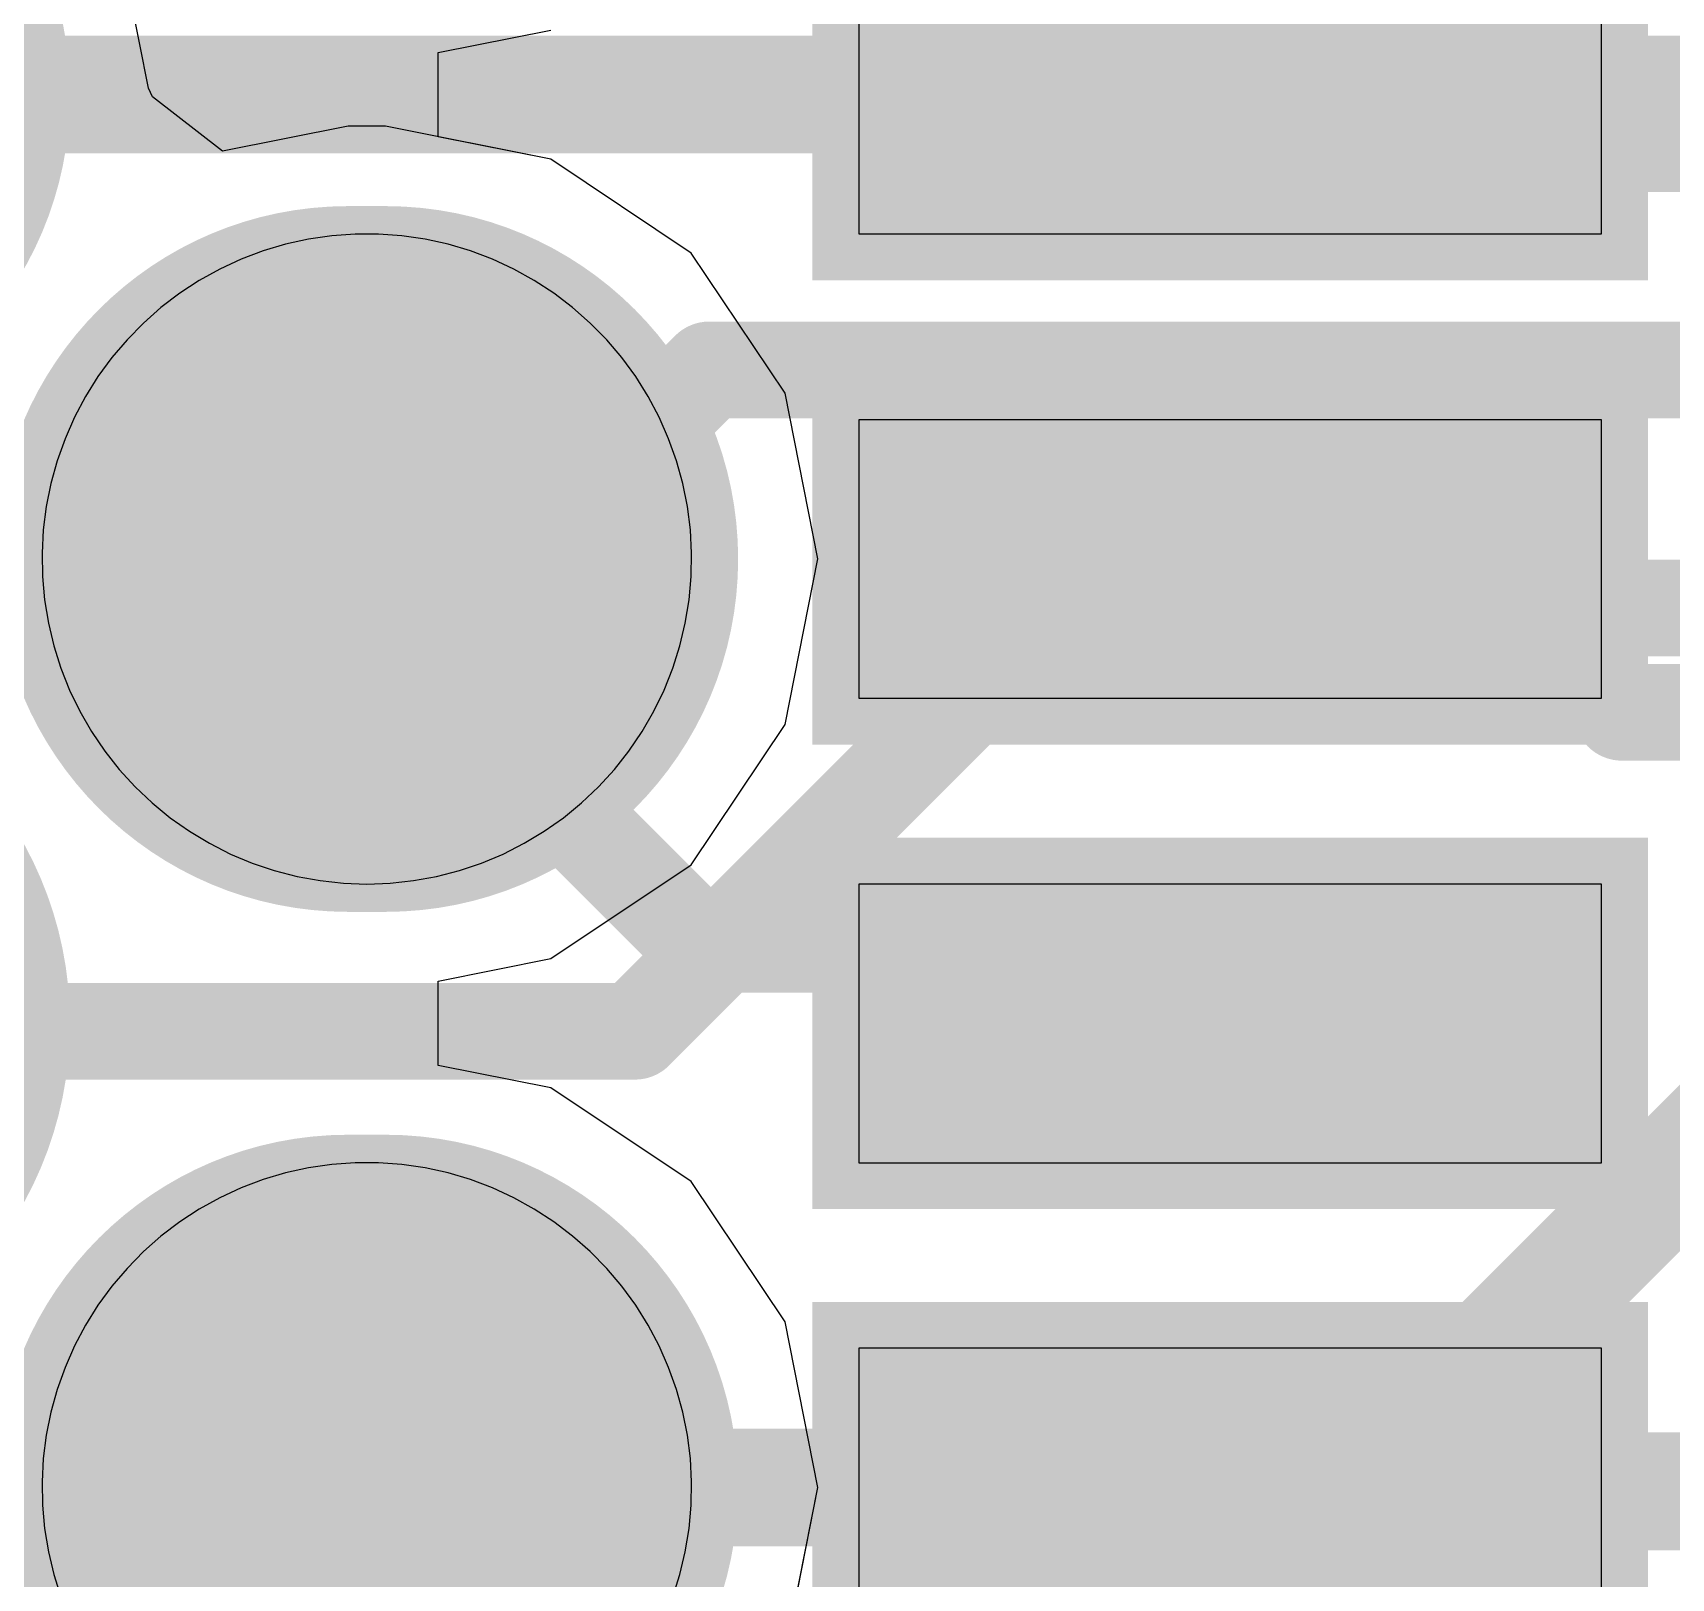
# Model space of a CAD drawing. Header units: inches. Extents: x -6 to 283, y -12 to 154.
# Drawn here: x 12.054 to 13.819, y 3.507 to 5.172 of the extents above; entities that cross this region are included whole.
import ezdxf

# ---------------------------------------------------------------- set-up
doc = ezdxf.new("R2010")
doc.units = ezdxf.units.IN
for name, color, linetype in [('Bottom Layer', 5, 'Continuous'), ('Bottom Solder', 6, 'Continuous'), ('Drill Drawing', 1, 'Continuous'), ('GND-1', 16, 'Continuous'), ('GND-2', 90, 'Continuous'), ('GND-3', 216, 'Continuous'), ('GND-4', 54, 'Continuous'), ('Multi-Layer', 9, 'Continuous'), ('Pad Holes', 156, 'Continuous'), ('PWR-1', 156, 'Continuous'), ('PWR-2', 130, 'Continuous'), ('Signal L1', 76, 'Continuous'), ('Signal L2', 6, 'Continuous'), ('Top Layer', 1, 'Continuous'), ('Top Paste', 8, 'Continuous'), ('Top Solder', 216, 'Continuous')]:
    doc.layers.add(name, color=color, linetype=linetype)

# ---------------------------------------------------------------- blocks, each defined once
blk = doc.blocks.new('GT_USB_8013A_3')
at = {"layer": 'Bottom Layer'}
h = blk.add_hatch(color=5, dxfattribs=at)
edge = h.paths.add_edge_path()
edge.add_arc((-0.25, -0.0652), 0.33, 180, 360)
edge.add_line((0.08, -0.0652), (0.08, -0.0252))
edge.add_arc((-0.25, -0.0252), 0.33, 0, 180)
edge.add_line((-0.58, -0.0252), (-0.58, -0.0652))
h = blk.add_hatch(color=5, dxfattribs=at)
edge = h.paths.add_edge_path()
edge.add_arc((0.75, -0.0652), 0.33, 180, 360)
edge.add_line((1.08, -0.0652), (1.08, -0.0252))
edge.add_arc((0.75, -0.0252), 0.33, 0, 180)
edge.add_line((0.42, -0.0252), (0.42, -0.0652))
at = {"layer": 'Bottom Solder'}
h = blk.add_hatch(color=6, dxfattribs=at)
edge = h.paths.add_edge_path()
edge.add_arc((-0.25, -0.0652), 0.38, 180, 360)
edge.add_line((0.13, -0.0652), (0.13, -0.0252))
edge.add_arc((-0.25, -0.0252), 0.38, 0, 180)
edge.add_line((-0.63, -0.0252), (-0.63, -0.0652))
h = blk.add_hatch(color=6, dxfattribs=at)
edge = h.paths.add_edge_path()
edge.add_arc((0.75, -0.0652), 0.38, 180, 360)
edge.add_line((1.13, -0.0652), (1.13, -0.0252))
edge.add_arc((0.75, -0.0252), 0.38, 0, 180)
edge.add_line((0.37, -0.0252), (0.37, -0.0652))
h = blk.add_hatch(color=6, dxfattribs=at)
edge = h.paths.add_edge_path()
edge.add_arc((-0.7501, -0.785), 0.38, 180, 360)
edge.add_line((-0.3701, -0.785), (-0.3701, -0.745))
edge.add_arc((-0.7501, -0.745), 0.38, 0, 180)
edge.add_line((-1.1301, -0.745), (-1.1301, -0.785))
h = blk.add_hatch(color=6, dxfattribs=at)
edge = h.paths.add_edge_path()
edge.add_arc((0.2499, -0.765), 0.4, 0, 360)
at = {"layer": 'GND-1'}
h = blk.add_hatch(color=16, dxfattribs=at)
edge = h.paths.add_edge_path()
edge.add_arc((-0.25, -0.0652), 0.33, 180, 360)
edge.add_line((0.08, -0.0652), (0.08, -0.0252))
edge.add_arc((-0.25, -0.0252), 0.33, 0, 180)
edge.add_line((-0.58, -0.0252), (-0.58, -0.0652))
h = blk.add_hatch(color=16, dxfattribs=at)
edge = h.paths.add_edge_path()
edge.add_arc((0.75, -0.0652), 0.33, 180, 360)
edge.add_line((1.08, -0.0652), (1.08, -0.0252))
edge.add_arc((0.75, -0.0252), 0.33, 0, 180)
edge.add_line((0.42, -0.0252), (0.42, -0.0652))
at = {"layer": 'GND-2'}
h = blk.add_hatch(color=90, dxfattribs=at)
edge = h.paths.add_edge_path()
edge.add_arc((-0.25, -0.0652), 0.33, 180, 360)
edge.add_line((0.08, -0.0652), (0.08, -0.0252))
edge.add_arc((-0.25, -0.0252), 0.33, 0, 180)
edge.add_line((-0.58, -0.0252), (-0.58, -0.0652))
h = blk.add_hatch(color=90, dxfattribs=at)
edge = h.paths.add_edge_path()
edge.add_arc((0.75, -0.0652), 0.33, 180, 360)
edge.add_line((1.08, -0.0652), (1.08, -0.0252))
edge.add_arc((0.75, -0.0252), 0.33, 0, 180)
edge.add_line((0.42, -0.0252), (0.42, -0.0652))
at = {"layer": 'GND-3'}
h = blk.add_hatch(color=216, dxfattribs=at)
edge = h.paths.add_edge_path()
edge.add_arc((-0.25, -0.0652), 0.33, 180, 360)
edge.add_line((0.08, -0.0652), (0.08, -0.0252))
edge.add_arc((-0.25, -0.0252), 0.33, 0, 180)
edge.add_line((-0.58, -0.0252), (-0.58, -0.0652))
h = blk.add_hatch(color=216, dxfattribs=at)
edge = h.paths.add_edge_path()
edge.add_arc((0.75, -0.0652), 0.33, 180, 360)
edge.add_line((1.08, -0.0652), (1.08, -0.0252))
edge.add_arc((0.75, -0.0252), 0.33, 0, 180)
edge.add_line((0.42, -0.0252), (0.42, -0.0652))
at = {"layer": 'GND-4'}
h = blk.add_hatch(color=54, dxfattribs=at)
edge = h.paths.add_edge_path()
edge.add_arc((-0.25, -0.0652), 0.33, 180, 360)
edge.add_line((0.08, -0.0652), (0.08, -0.0252))
edge.add_arc((-0.25, -0.0252), 0.33, 0, 180)
edge.add_line((-0.58, -0.0252), (-0.58, -0.0652))
h = blk.add_hatch(color=54, dxfattribs=at)
edge = h.paths.add_edge_path()
edge.add_arc((0.75, -0.0652), 0.33, 180, 360)
edge.add_line((1.08, -0.0652), (1.08, -0.0252))
edge.add_arc((0.75, -0.0252), 0.33, 0, 180)
edge.add_line((0.42, -0.0252), (0.42, -0.0652))
at = {"layer": 'Multi-Layer'}
h = blk.add_hatch(color=9, dxfattribs=at)
edge = h.paths.add_edge_path()
edge.add_arc((-0.25, -0.0652), 0.33, 180, 360)
edge.add_line((0.08, -0.0652), (0.08, -0.0252))
edge.add_arc((-0.25, -0.0252), 0.33, 0, 180)
edge.add_line((-0.58, -0.0252), (-0.58, -0.0652))
h = blk.add_hatch(color=9, dxfattribs=at)
edge = h.paths.add_edge_path()
edge.add_arc((0.75, -0.0652), 0.33, 180, 360)
edge.add_line((1.08, -0.0652), (1.08, -0.0252))
edge.add_arc((0.75, -0.0252), 0.33, 0, 180)
edge.add_line((0.42, -0.0252), (0.42, -0.0652))
at = {"layer": 'Pad Holes'}
h = blk.add_hatch(color=7, dxfattribs=at)
edge = h.paths.add_edge_path()
edge.add_arc((-0.2499, -0.0453), 0.25, 0, 360)
h = blk.add_hatch(color=7, dxfattribs=at)
edge = h.paths.add_edge_path()
edge.add_arc((0.7501, -0.0453), 0.25, 0, 360)
at = {"layer": 'PWR-1'}
h = blk.add_hatch(color=156, dxfattribs=at)
edge = h.paths.add_edge_path()
edge.add_arc((-0.25, -0.0652), 0.33, 180, 360)
edge.add_line((0.08, -0.0652), (0.08, -0.0252))
edge.add_arc((-0.25, -0.0252), 0.33, 0, 180)
edge.add_line((-0.58, -0.0252), (-0.58, -0.0652))
h = blk.add_hatch(color=156, dxfattribs=at)
edge = h.paths.add_edge_path()
edge.add_arc((0.75, -0.0652), 0.33, 180, 360)
edge.add_line((1.08, -0.0652), (1.08, -0.0252))
edge.add_arc((0.75, -0.0252), 0.33, 0, 180)
edge.add_line((0.42, -0.0252), (0.42, -0.0652))
at = {"layer": 'PWR-2'}
h = blk.add_hatch(color=130, dxfattribs=at)
edge = h.paths.add_edge_path()
edge.add_arc((-0.25, -0.0652), 0.33, 180, 360)
edge.add_line((0.08, -0.0652), (0.08, -0.0252))
edge.add_arc((-0.25, -0.0252), 0.33, 0, 180)
edge.add_line((-0.58, -0.0252), (-0.58, -0.0652))
h = blk.add_hatch(color=130, dxfattribs=at)
edge = h.paths.add_edge_path()
edge.add_arc((0.75, -0.0652), 0.33, 180, 360)
edge.add_line((1.08, -0.0652), (1.08, -0.0252))
edge.add_arc((0.75, -0.0252), 0.33, 0, 180)
edge.add_line((0.42, -0.0252), (0.42, -0.0652))
at = {"layer": 'Signal L1'}
h = blk.add_hatch(color=76, dxfattribs=at)
edge = h.paths.add_edge_path()
edge.add_arc((-0.25, -0.0652), 0.33, 180, 360)
edge.add_line((0.08, -0.0652), (0.08, -0.0252))
edge.add_arc((-0.25, -0.0252), 0.33, 0, 180)
edge.add_line((-0.58, -0.0252), (-0.58, -0.0652))
h = blk.add_hatch(color=76, dxfattribs=at)
edge = h.paths.add_edge_path()
edge.add_arc((0.75, -0.0652), 0.33, 180, 360)
edge.add_line((1.08, -0.0652), (1.08, -0.0252))
edge.add_arc((0.75, -0.0252), 0.33, 0, 180)
edge.add_line((0.42, -0.0252), (0.42, -0.0652))
at = {"layer": 'Signal L2'}
h = blk.add_hatch(color=6, dxfattribs=at)
edge = h.paths.add_edge_path()
edge.add_arc((-0.25, -0.0652), 0.33, 180, 360)
edge.add_line((0.08, -0.0652), (0.08, -0.0252))
edge.add_arc((-0.25, -0.0252), 0.33, 0, 180)
edge.add_line((-0.58, -0.0252), (-0.58, -0.0652))
h = blk.add_hatch(color=6, dxfattribs=at)
edge = h.paths.add_edge_path()
edge.add_arc((0.75, -0.0652), 0.33, 180, 360)
edge.add_line((1.08, -0.0652), (1.08, -0.0252))
edge.add_arc((0.75, -0.0252), 0.33, 0, 180)
edge.add_line((0.42, -0.0252), (0.42, -0.0652))
at = {"layer": 'Top Layer'}
for points in [[(-0.9001, 1.2849), (-0.6001, 1.2849), (-0.6001, 0.4849), (-0.9001, 0.4849)], [(-0.4, 1.2849), (-0.1, 1.2849), (-0.1, 0.4849), (-0.4, 0.4849)], [(0.1001, 1.2849), (0.4001, 1.2849), (0.4001, 0.4849), (0.1001, 0.4849)], [(0.6, 1.2849), (0.9, 1.2849), (0.9, 0.4849), (0.6, 0.4849)]]:
    blk.add_hatch(color=1, dxfattribs=at).paths.add_polyline_path(points)
h = blk.add_hatch(color=1, dxfattribs=at)
edge = h.paths.add_edge_path()
edge.add_arc((-0.25, -0.0652), 0.33, 180, 360)
edge.add_line((0.08, -0.0652), (0.08, -0.0252))
edge.add_arc((-0.25, -0.0252), 0.33, 0, 180)
edge.add_line((-0.58, -0.0252), (-0.58, -0.0652))
h = blk.add_hatch(color=1, dxfattribs=at)
edge = h.paths.add_edge_path()
edge.add_arc((0.75, -0.0652), 0.33, 180, 360)
edge.add_line((1.08, -0.0652), (1.08, -0.0252))
edge.add_arc((0.75, -0.0252), 0.33, 0, 180)
edge.add_line((0.42, -0.0252), (0.42, -0.0652))
at = {"layer": 'Top Solder'}
for points in [[(-0.9501, 1.3349), (-0.5501, 1.3349), (-0.5501, 0.4349), (-0.9501, 0.4349)], [(-0.45, 1.3349), (-0.05, 1.3349), (-0.05, 0.4349), (-0.45, 0.4349)], [(0.0501, 1.3349), (0.4501, 1.3349), (0.4501, 0.4349), (0.0501, 0.4349)], [(0.55, 1.3349), (0.95, 1.3349), (0.95, 0.4349), (0.55, 0.4349)]]:
    blk.add_hatch(color=216, dxfattribs=at).paths.add_polyline_path(points)
h = blk.add_hatch(color=216, dxfattribs=at)
edge = h.paths.add_edge_path()
edge.add_arc((-0.25, -0.0652), 0.38, 180, 360)
edge.add_line((0.13, -0.0652), (0.13, -0.0252))
edge.add_arc((-0.25, -0.0252), 0.38, 0, 180)
edge.add_line((-0.63, -0.0252), (-0.63, -0.0652))
h = blk.add_hatch(color=216, dxfattribs=at)
edge = h.paths.add_edge_path()
edge.add_arc((0.75, -0.0652), 0.38, 180, 360)
edge.add_line((1.13, -0.0652), (1.13, -0.0252))
edge.add_arc((0.75, -0.0252), 0.38, 0, 180)
edge.add_line((0.37, -0.0252), (0.37, -0.0652))
h = blk.add_hatch(color=216, dxfattribs=at)
edge = h.paths.add_edge_path()
edge.add_arc((-0.7501, -0.785), 0.38, 180, 360)
edge.add_line((-0.3701, -0.785), (-0.3701, -0.745))
edge.add_arc((-0.7501, -0.745), 0.38, 0, 180)
edge.add_line((-1.1301, -0.745), (-1.1301, -0.785))
h = blk.add_hatch(color=216, dxfattribs=at)
edge = h.paths.add_edge_path()
edge.add_arc((0.2499, -0.765), 0.4, 0, 360)
at = {"layer": 'Top Paste'}
for p, q in [((-0.6002, 1.285), (-0.9002, 1.285)), ((-0.6002, 0.485), (-0.6002, 1.285)), ((-0.1, 1.285), (-0.4, 1.285)), ((-0.4, 1.285), (-0.4, 0.485)), ((-0.1, 0.485), (-0.1, 1.285)), ((0.4001, 1.285), (0.1001, 1.285)), ((0.1001, 1.285), (0.1001, 0.485)), ((0.4001, 0.485), (0.4001, 1.285)), ((0.9, 1.285), (0.6, 1.285)), ((0.6, 1.285), (0.6, 0.485)), ((-0.9002, 0.485), (-0.6002, 0.485)), ((-0.4, 0.485), (-0.1, 0.485)), ((0.1001, 0.485), (0.4001, 0.485)), ((0.6, 0.485), (0.9, 0.485)), ((-0.3066, 0.3002), (-0.3314, 0.2952)), ((-0.2815, 0.3034), (-0.3066, 0.3002)), ((-0.2563, 0.3047), (-0.2815, 0.3034)), ((-0.2311, 0.3043), (-0.2563, 0.3047)), ((-0.2059, 0.302), (-0.2311, 0.3043)), ((-0.1809, 0.2979), (-0.2059, 0.302)), ((0.6934, 0.3002), (0.6686, 0.2952)), ((0.7185, 0.3034), (0.6934, 0.3002)), ((0.7437, 0.3047), (0.7185, 0.3034)), ((0.7689, 0.3043), (0.7437, 0.3047)), ((0.7941, 0.302), (0.7689, 0.3043)), ((0.8191, 0.2979), (0.7941, 0.302)), ((-0.3557, 0.2884), (-0.3795, 0.2799)), ((-0.3314, 0.2952), (-0.3557, 0.2884)), ((-0.1564, 0.292), (-0.1809, 0.2979)), ((-0.1323, 0.2844), (-0.1564, 0.292)), ((-0.1088, 0.275), (-0.1323, 0.2844)), ((0.6443, 0.2884), (0.6205, 0.2799)), ((0.6686, 0.2952), (0.6443, 0.2884)), ((0.8436, 0.292), (0.8191, 0.2979)), ((0.8677, 0.2844), (0.8436, 0.292)), ((-0.4027, 0.2697), (-0.425, 0.2579)), ((-0.3795, 0.2799), (-0.4027, 0.2697)), ((-0.0861, 0.264), (-0.1088, 0.275)), ((0.5973, 0.2697), (0.575, 0.2579)), ((0.6205, 0.2799), (0.5973, 0.2697)), ((-0.425, 0.2579), (-0.4464, 0.2445)), ((-0.0642, 0.2514), (-0.0861, 0.264)), ((-0.0432, 0.2372), (-0.0642, 0.2514)), ((0.575, 0.2579), (0.5536, 0.2445)), ((-0.4668, 0.2295), (-0.4861, 0.2132)), ((-0.4464, 0.2445), (-0.4668, 0.2295)), ((-0.0234, 0.2215), (-0.0432, 0.2372)), ((0.5332, 0.2295), (0.5139, 0.2132)), ((0.5536, 0.2445), (0.5332, 0.2295)), ((-0.4861, 0.2132), (-0.5041, 0.1955)), ((-0.0048, 0.2045), (-0.0234, 0.2215)), ((0.5139, 0.2132), (0.4959, 0.1955)), ((-0.5041, 0.1955), (-0.5208, 0.1765)), ((0.0126, 0.1862), (-0.0048, 0.2045)), ((0.4959, 0.1955), (0.4792, 0.1765)), ((-0.5208, 0.1765), (-0.5361, 0.1564)), ((0.0286, 0.1666), (0.0126, 0.1862)), ((0.4792, 0.1765), (0.4639, 0.1564)), ((0.0432, 0.1459), (0.0286, 0.1666)), ((-0.5361, 0.1564), (-0.5499, 0.1352)), ((0.0562, 0.1243), (0.0432, 0.1459)), ((0.4639, 0.1564), (0.4501, 0.1352)), ((-0.5499, 0.1352), (-0.5621, 0.1131)), ((0.0677, 0.1018), (0.0562, 0.1243)), ((0.4501, 0.1352), (0.4379, 0.1131)), ((-0.5621, 0.1131), (-0.5728, 0.0902)), ((0.4379, 0.1131), (0.4272, 0.0902)), ((-0.5728, 0.0902), (-0.5817, 0.0665)), ((0.0774, 0.0784), (0.0677, 0.1018)), ((0.4272, 0.0902), (0.4183, 0.0665)), ((0.0855, 0.0545), (0.0774, 0.0784)), ((-0.5817, 0.0665), (-0.5889, 0.0423)), ((0.0918, 0.03), (0.0855, 0.0545)), ((0.4183, 0.0665), (0.4111, 0.0423)), ((-0.5889, 0.0423), (-0.5943, 0.0176)), ((0.4111, 0.0423), (0.4057, 0.0176)), ((0.0964, 0.0052), (0.0918, 0.03)), ((-0.5943, 0.0176), (-0.598, -0.0074)), ((0.0991, -0.02), (0.0964, 0.0052)), ((0.4057, 0.0176), (0.402, -0.0074)), ((-0.598, -0.0074), (-0.5998, -0.0326)), ((0.402, -0.0074), (0.4002, -0.0326)), ((-0.5998, -0.0326), (-0.5998, -0.0578)), ((0.1, -0.0452), (0.0991, -0.02)), ((0.4002, -0.0326), (0.4002, -0.0578)), ((0.0991, -0.0705), (0.1, -0.0452)), ((-0.5998, -0.0578), (-0.598, -0.0831)), ((0.0964, -0.0956), (0.0991, -0.0705)), ((0.4002, -0.0578), (0.402, -0.0831)), ((-0.598, -0.0831), (-0.5943, -0.1081)), ((0.402, -0.0831), (0.4057, -0.1081)), ((0.0918, -0.1204), (0.0964, -0.0956)), ((-0.5943, -0.1081), (-0.5889, -0.1327)), ((0.0855, -0.1449), (0.0918, -0.1204)), ((0.4057, -0.1081), (0.4111, -0.1327)), ((-0.5889, -0.1327), (-0.5817, -0.157)), ((0.4111, -0.1327), (0.4183, -0.157)), ((-0.5817, -0.157), (-0.5728, -0.1806)), ((0.0774, -0.1689), (0.0855, -0.1449)), ((0.4183, -0.157), (0.4272, -0.1806)), ((0.0677, -0.1922), (0.0774, -0.1689)), ((-0.5728, -0.1806), (-0.5621, -0.2036)), ((0.0562, -0.2147), (0.0677, -0.1922)), ((0.4272, -0.1806), (0.4379, -0.2036)), ((-0.5621, -0.2036), (-0.5499, -0.2257)), ((0.4379, -0.2036), (0.4501, -0.2257)), ((-0.5499, -0.2257), (-0.5361, -0.2468)), ((0.0432, -0.2364), (0.0562, -0.2147)), ((0.4501, -0.2257), (0.4639, -0.2468)), ((-0.5361, -0.2468), (-0.5208, -0.267)), ((0.0286, -0.257), (0.0432, -0.2364)), ((0.4639, -0.2468), (0.4792, -0.267)), ((0.0126, -0.2766), (0.0286, -0.257)), ((-0.5208, -0.267), (-0.5041, -0.2859)), ((-0.0048, -0.2949), (0.0126, -0.2766)), ((0.4792, -0.267), (0.4959, -0.2859)), ((-0.5041, -0.2859), (-0.4861, -0.3036)), ((-0.0234, -0.312), (-0.0048, -0.2949)), ((0.4959, -0.2859), (0.5139, -0.3036)), ((-0.4861, -0.3036), (-0.4668, -0.32)), ((-0.0432, -0.3276), (-0.0234, -0.312)), ((0.5139, -0.3036), (0.5332, -0.32)), ((-0.4668, -0.32), (-0.4464, -0.3349)), ((-0.4464, -0.3349), (-0.425, -0.3483)), ((-0.0642, -0.3418), (-0.0432, -0.3276)), ((0.5332, -0.32), (0.5536, -0.3349)), ((0.5536, -0.3349), (0.575, -0.3483)), ((-0.425, -0.3483), (-0.4027, -0.3601)), ((-0.0861, -0.3544), (-0.0642, -0.3418)), ((0.575, -0.3483), (0.5973, -0.3601)), ((-0.4027, -0.3601), (-0.3795, -0.3704)), ((-0.3795, -0.3704), (-0.3557, -0.3788)), ((-0.1323, -0.3748), (-0.1088, -0.3655)), ((-0.1088, -0.3655), (-0.0861, -0.3544)), ((0.5973, -0.3601), (0.6205, -0.3704)), ((0.6205, -0.3704), (0.6443, -0.3788)), ((-0.3557, -0.3788), (-0.3314, -0.3856)), ((-0.3314, -0.3856), (-0.3066, -0.3906)), ((-0.1809, -0.3883), (-0.1564, -0.3824)), ((-0.1564, -0.3824), (-0.1323, -0.3748)), ((0.6443, -0.3788), (0.6686, -0.3856)), ((0.6686, -0.3856), (0.6934, -0.3906)), ((0.8191, -0.3883), (0.8436, -0.3824)), ((0.8436, -0.3824), (0.8677, -0.3748)), ((-0.3066, -0.3906), (-0.2815, -0.3938)), ((-0.2815, -0.3938), (-0.2563, -0.3951)), ((-0.2563, -0.3951), (-0.2311, -0.3947)), ((-0.2311, -0.3947), (-0.2059, -0.3924)), ((-0.2059, -0.3924), (-0.1809, -0.3883)), ((0.6934, -0.3906), (0.7185, -0.3938)), ((0.7185, -0.3938), (0.7437, -0.3951)), ((0.7437, -0.3951), (0.7689, -0.3947)), ((0.7689, -0.3947), (0.7941, -0.3924)), ((0.7941, -0.3924), (0.8191, -0.3883))]:
    blk.add_line(p, q, dxfattribs=at)

msp = doc.modelspace()

# ---------------------------------------------------------------- linework, layer by layer
at = {"layer": 'Bottom Layer'}
for points in [[(11.7449, 5.1051, 0.127, 0.127, 0), (14.0192, 5.1051, 0.127, 0.127, 0)], [(12.5792, 4.6049, 0.1041, 0.1041, 0), (12.7829, 4.8085, 0.1041, 0.1041, 0)], [(12.7829, 4.8085, 0.1041, 0.1041, 0), (14.4267, 4.8085, 0.1041, 0.1041, 0)], [(12.4138, 4.6049, 0.1041, 0.1041, 0), (12.5792, 4.6049, 0.1041, 0.1041, 0)], [(12.7028, 4.0963, 0.1041, 0.1041, 0), (13.1585, 4.552, 0.1041, 0.1041, 0)], [(13.1585, 4.552, 0.1041, 0.1041, 0), (14.0162, 4.552, 0.1041, 0.1041, 0)], [(11.7537, 4.0963, 0.1041, 0.1041, 0), (12.7028, 4.0963, 0.1041, 0.1041, 0)], [(13.4843, 3.605, 0.127, 0.127, 0), (13.904, 4.0246, 0.127, 0.127, 0)], [(12.4646, 3.6049, 0.127, 0.127, 0), (12.4647, 3.605, 0.127, 0.127, 0)], [(12.4647, 3.605, 0.127, 0.127, 0), (13.4843, 3.605, 0.127, 0.127, 0)]]:
    msp.add_lwpolyline(points, format="xyseb", dxfattribs=at)
for points in [[(12.7568, 4.8085, 0.0521, 0.0521, 1), (12.8089, 4.8085, 0.0521, 0.0521, 1)], [(12.7568, 4.8085, 0.0521, 0.0521, 1), (12.8089, 4.8085, 0.0521, 0.0521, 1)], [(12.3878, 4.6049, 0.0521, 0.0521, 1), (12.4398, 4.6049, 0.0521, 0.0521, 1)], [(12.5532, 4.6049, 0.0521, 0.0521, 1), (12.6052, 4.6049, 0.0521, 0.0521, 1)], [(12.5532, 4.6049, 0.0521, 0.0521, 1), (12.6052, 4.6049, 0.0521, 0.0521, 1)], [(13.1324, 4.552, 0.0521, 0.0521, 1), (13.1845, 4.552, 0.0521, 0.0521, 1)], [(13.1324, 4.552, 0.0521, 0.0521, 1), (13.1845, 4.552, 0.0521, 0.0521, 1)], [(12.6768, 4.0963, 0.0521, 0.0521, 1), (12.7288, 4.0963, 0.0521, 0.0521, 1)], [(12.6768, 4.0963, 0.0521, 0.0521, 1), (12.7288, 4.0963, 0.0521, 0.0521, 1)], [(12.4328, 3.6049, 0.0635, 0.0635, 1), (12.4963, 3.6049, 0.0635, 0.0635, 1)], [(12.4329, 3.605, 0.0635, 0.0635, 1), (12.4964, 3.605, 0.0635, 0.0635, 1)], [(12.4329, 3.605, 0.0635, 0.0635, 1), (12.4964, 3.605, 0.0635, 0.0635, 1)], [(13.4526, 3.605, 0.0635, 0.0635, 1), (13.5161, 3.605, 0.0635, 0.0635, 1)], [(13.4526, 3.605, 0.0635, 0.0635, 1), (13.5161, 3.605, 0.0635, 0.0635, 1)]]:
    msp.add_lwpolyline(points, format="xyseb", close=True, dxfattribs=at)
at = {"layer": 'Drill Drawing'}
for points in [[(12.6678, 4.6049, 0.0508, 0.0508, 1), (12.1598, 4.6049, 0.0508, 0.0508, 1)], [(12.1471, 4.6049, 0.0254, 0.0254, 1), (12.1725, 4.6049, 0.0254, 0.0254, 1)], [(12.6551, 4.6049, 0.0254, 0.0254, 1), (12.6805, 4.6049, 0.0254, 0.0254, 1)], [(12.6678, 3.6049, 0.0508, 0.0508, 1), (12.1598, 3.6049, 0.0508, 0.0508, 1)], [(12.1471, 3.6049, 0.0254, 0.0254, 1), (12.1725, 3.6049, 0.0254, 0.0254, 1)], [(12.6551, 3.6049, 0.0254, 0.0254, 1), (12.6805, 3.6049, 0.0254, 0.0254, 1)]]:
    msp.add_lwpolyline(points, format="xyseb", close=True, dxfattribs=at)
at = {"layer": 'GND-1'}
for p, q in [((12.4906, 5.1503), (12.6122, 5.1745)), ((12.4906, 5.0596), (12.4906, 5.1503)), ((12.6122, 5.0354), (12.4906, 5.0596)), ((12.7634, 4.9344), (12.6122, 5.0354)), ((12.8644, 4.7833), (12.7634, 4.9344)), ((12.8998, 4.6049), (12.8644, 4.7833)), ((12.8644, 4.4266), (12.8998, 4.6049)), ((12.7634, 4.2755), (12.8644, 4.4266)), ((12.6122, 4.1745), (12.7634, 4.2755)), ((12.4906, 4.1503), (12.6122, 4.1745)), ((12.4906, 4.0596), (12.4906, 4.1503)), ((12.6122, 4.0354), (12.4906, 4.0596)), ((12.7634, 3.9344), (12.6122, 4.0354)), ((12.8644, 3.7833), (12.7634, 3.9344)), ((12.8998, 3.605), (12.8644, 3.7833)), ((12.8781, 3.4955), (12.8998, 3.605))]:
    msp.add_line(p, q, dxfattribs=at)
at = {"layer": 'GND-2'}
for p, q in [((12.4906, 5.1503), (12.6122, 5.1745)), ((12.4906, 5.0596), (12.4906, 5.1503)), ((12.6122, 5.0354), (12.4906, 5.0596)), ((12.7634, 4.9344), (12.6122, 5.0354)), ((12.8644, 4.7833), (12.7634, 4.9344)), ((12.8998, 4.6049), (12.8644, 4.7833)), ((12.8644, 4.4266), (12.8998, 4.6049)), ((12.7634, 4.2755), (12.8644, 4.4266)), ((12.6122, 4.1745), (12.7634, 4.2755)), ((12.4906, 4.1503), (12.6122, 4.1745)), ((12.4906, 4.0596), (12.4906, 4.1503)), ((12.6122, 4.0354), (12.4906, 4.0596)), ((12.7634, 3.9344), (12.6122, 4.0354)), ((12.8644, 3.7833), (12.7634, 3.9344)), ((12.8998, 3.605), (12.8644, 3.7833)), ((12.8781, 3.4955), (12.8998, 3.605))]:
    msp.add_line(p, q, dxfattribs=at)
at = {"layer": 'GND-3'}
for p, q in [((12.4906, 5.1503), (12.6122, 5.1745)), ((12.4906, 5.0596), (12.4906, 5.1503)), ((12.6122, 5.0354), (12.4906, 5.0596)), ((12.7634, 4.9344), (12.6122, 5.0354)), ((12.8644, 4.7833), (12.7634, 4.9344)), ((12.8998, 4.6049), (12.8644, 4.7833)), ((12.8644, 4.4266), (12.8998, 4.6049)), ((12.7634, 4.2755), (12.8644, 4.4266)), ((12.6122, 4.1745), (12.7634, 4.2755)), ((12.4906, 4.1503), (12.6122, 4.1745)), ((12.4906, 4.0596), (12.4906, 4.1503)), ((12.6122, 4.0354), (12.4906, 4.0596)), ((12.7634, 3.9344), (12.6122, 4.0354)), ((12.8644, 3.7833), (12.7634, 3.9344)), ((12.8998, 3.605), (12.8644, 3.7833)), ((12.8781, 3.4955), (12.8998, 3.605))]:
    msp.add_line(p, q, dxfattribs=at)
at = {"layer": 'GND-4'}
for p, q in [((12.4906, 5.1503), (12.6122, 5.1745)), ((12.4906, 5.0596), (12.4906, 5.1503)), ((12.6122, 5.0354), (12.4906, 5.0596)), ((12.7634, 4.9344), (12.6122, 5.0354)), ((12.8644, 4.7833), (12.7634, 4.9344)), ((12.8998, 4.6049), (12.8644, 4.7833)), ((12.8644, 4.4266), (12.8998, 4.6049)), ((12.7634, 4.2755), (12.8644, 4.4266)), ((12.6122, 4.1745), (12.7634, 4.2755)), ((12.4906, 4.1503), (12.6122, 4.1745)), ((12.4906, 4.0596), (12.4906, 4.1503)), ((12.6122, 4.0354), (12.4906, 4.0596)), ((12.7634, 3.9344), (12.6122, 4.0354)), ((12.8644, 3.7833), (12.7634, 3.9344)), ((12.8998, 3.605), (12.8644, 3.7833)), ((12.8781, 3.4955), (12.8998, 3.605))]:
    msp.add_line(p, q, dxfattribs=at)
at = {"layer": 'PWR-1'}
for p, q in [((12.1787, 5.1118), (12.1445, 5.2834)), ((12.1831, 5.1027), (12.1787, 5.1118)), ((12.2585, 5.044), (12.1831, 5.1027)), ((12.3939, 5.0709), (12.2585, 5.044)), ((12.4339, 5.0709), (12.3939, 5.0709)), ((12.6122, 5.0354), (12.4339, 5.0709)), ((12.7634, 4.9344), (12.6122, 5.0354)), ((12.8644, 4.7833), (12.7634, 4.9344)), ((12.8998, 4.6049), (12.8644, 4.7833)), ((12.8644, 4.4266), (12.8998, 4.6049)), ((12.7634, 4.2755), (12.8644, 4.4266)), ((12.6122, 4.1745), (12.7634, 4.2755)), ((12.4906, 4.1503), (12.6122, 4.1745)), ((12.4906, 4.0596), (12.4906, 4.1503)), ((12.6122, 4.0354), (12.4906, 4.0596)), ((12.7634, 3.9344), (12.6122, 4.0354)), ((12.8644, 3.7833), (12.7634, 3.9344)), ((12.8998, 3.605), (12.8644, 3.7833)), ((12.8644, 3.4266), (12.8998, 3.605))]:
    msp.add_line(p, q, dxfattribs=at)
at = {"layer": 'PWR-2'}
for p, q in [((12.1787, 5.1118), (12.1445, 5.2834)), ((12.1831, 5.1027), (12.1787, 5.1118)), ((12.2585, 5.044), (12.1831, 5.1027)), ((12.3939, 5.0709), (12.2585, 5.044)), ((12.4339, 5.0709), (12.3939, 5.0709)), ((12.6122, 5.0354), (12.4339, 5.0709)), ((12.7634, 4.9344), (12.6122, 5.0354)), ((12.8644, 4.7833), (12.7634, 4.9344)), ((12.8998, 4.6049), (12.8644, 4.7833)), ((12.8644, 4.4266), (12.8998, 4.6049)), ((12.7634, 4.2755), (12.8644, 4.4266)), ((12.6122, 4.1745), (12.7634, 4.2755)), ((12.4906, 4.1503), (12.6122, 4.1745)), ((12.4906, 4.0596), (12.4906, 4.1503)), ((12.6122, 4.0354), (12.4906, 4.0596)), ((12.7634, 3.9344), (12.6122, 4.0354)), ((12.8644, 3.7833), (12.7634, 3.9344)), ((12.8998, 3.605), (12.8644, 3.7833)), ((12.8644, 3.4266), (12.8998, 3.605))]:
    msp.add_line(p, q, dxfattribs=at)
at = {"layer": 'Signal L1'}
for p, q in [((12.4906, 5.1503), (12.6122, 5.1745)), ((12.4906, 5.0596), (12.4906, 5.1503)), ((12.6122, 5.0354), (12.4906, 5.0596)), ((12.7634, 4.9344), (12.6122, 5.0354)), ((12.8644, 4.7833), (12.7634, 4.9344)), ((12.8998, 4.6049), (12.8644, 4.7833)), ((12.8644, 4.4266), (12.8998, 4.6049)), ((12.7634, 4.2755), (12.8644, 4.4266)), ((12.6122, 4.1745), (12.7634, 4.2755)), ((12.4906, 4.1503), (12.6122, 4.1745)), ((12.4906, 4.0596), (12.4906, 4.1503)), ((12.6122, 4.0354), (12.4906, 4.0596)), ((12.7634, 3.9344), (12.6122, 4.0354)), ((12.8644, 3.7833), (12.7634, 3.9344)), ((12.8998, 3.605), (12.8644, 3.7833)), ((12.8781, 3.4955), (12.8998, 3.605))]:
    msp.add_line(p, q, dxfattribs=at)
at = {"layer": 'Signal L2'}
for p, q in [((12.4906, 5.1503), (12.6122, 5.1745)), ((12.4906, 5.0596), (12.4906, 5.1503)), ((12.6122, 5.0354), (12.4906, 5.0596)), ((12.7634, 4.9344), (12.6122, 5.0354)), ((12.8644, 4.7833), (12.7634, 4.9344)), ((12.8998, 4.6049), (12.8644, 4.7833)), ((12.8644, 4.4266), (12.8998, 4.6049)), ((12.7634, 4.2755), (12.8644, 4.4266)), ((12.6122, 4.1745), (12.7634, 4.2755)), ((12.4906, 4.1503), (12.6122, 4.1745)), ((12.4906, 4.0596), (12.4906, 4.1503)), ((12.6122, 4.0354), (12.4906, 4.0596)), ((12.7634, 3.9344), (12.6122, 4.0354)), ((12.8644, 3.7833), (12.7634, 3.9344)), ((12.8998, 3.605), (12.8644, 3.7833)), ((12.8781, 3.4955), (12.8998, 3.605))]:
    msp.add_line(p, q, dxfattribs=at)
at = {"layer": 'Top Layer'}
for points in [[(13.3948, 5.1051, 0.127, 0.127, 0), (13.4362, 5.0637, 0.127, 0.127, 0)], [(13.4362, 5.0637, 0.127, 0.127, 0), (14.582, 5.0637, 0.127, 0.127, 0)], [(12.4138, 4.5487, 0.1041, 0.1041, 0), (12.4138, 4.6049, 0.1041, 0.1041, 0)], [(13.344, 4.6049, 0.1041, 0.1041, 0), (13.601, 4.6049, 0.1041, 0.1041, 0)], [(13.601, 4.6049, 0.1041, 0.1041, 0), (13.7661, 4.4398, 0.1041, 0.1041, 0)], [(12.4138, 4.5487, 0.1041, 0.1041, 0), (12.7724, 4.1901, 0.1041, 0.1041, 0)], [(13.7661, 4.4398, 0.1041, 0.1041, 0), (14.1526, 4.4398, 0.1041, 0.1041, 0)], [(12.7724, 4.1901, 0.1041, 0.1041, 0), (13.3096, 4.1901, 0.1041, 0.1041, 0)], [(13.3096, 4.1901, 0.1041, 0.1041, 0), (13.3948, 4.1048, 0.1041, 0.1041, 0)], [(13.3948, 3.605, 0.127, 0.127, 0), (13.3988, 3.601, 0.127, 0.127, 0)], [(13.3988, 3.601, 0.127, 0.127, 0), (14.1725, 3.601, 0.127, 0.127, 0)]]:
    msp.add_lwpolyline(points, format="xyseb", dxfattribs=at)
for points in [[(13.3631, 5.1051, 0.0635, 0.0635, 1), (13.4266, 5.1051, 0.0635, 0.0635, 1)], [(13.4044, 5.0637, 0.0635, 0.0635, 1), (13.4679, 5.0637, 0.0635, 0.0635, 1)], [(13.4044, 5.0637, 0.0635, 0.0635, 1), (13.4679, 5.0637, 0.0635, 0.0635, 1)], [(12.3878, 4.6049, 0.0521, 0.0521, 1), (12.4398, 4.6049, 0.0521, 0.0521, 1)], [(13.318, 4.6049, 0.0521, 0.0521, 1), (13.3701, 4.6049, 0.0521, 0.0521, 1)], [(13.5749, 4.6049, 0.0521, 0.0521, 1), (13.627, 4.6049, 0.0521, 0.0521, 1)], [(13.5749, 4.6049, 0.0521, 0.0521, 1), (13.627, 4.6049, 0.0521, 0.0521, 1)], [(12.3878, 4.5487, 0.0521, 0.0521, 1), (12.4398, 4.5487, 0.0521, 0.0521, 1)], [(12.3878, 4.5487, 0.0521, 0.0521, 1), (12.4398, 4.5487, 0.0521, 0.0521, 1)], [(13.7401, 4.4398, 0.0521, 0.0521, 1), (13.7922, 4.4398, 0.0521, 0.0521, 1)], [(13.7401, 4.4398, 0.0521, 0.0521, 1), (13.7922, 4.4398, 0.0521, 0.0521, 1)], [(12.7463, 4.1901, 0.0521, 0.0521, 1), (12.7984, 4.1901, 0.0521, 0.0521, 1)], [(12.7463, 4.1901, 0.0521, 0.0521, 1), (12.7984, 4.1901, 0.0521, 0.0521, 1)], [(13.2836, 4.1901, 0.0521, 0.0521, 1), (13.3356, 4.1901, 0.0521, 0.0521, 1)], [(13.2836, 4.1901, 0.0521, 0.0521, 1), (13.3356, 4.1901, 0.0521, 0.0521, 1)], [(13.3688, 4.1048, 0.0521, 0.0521, 1), (13.4209, 4.1048, 0.0521, 0.0521, 1)], [(13.3631, 3.605, 0.0635, 0.0635, 1), (13.4266, 3.605, 0.0635, 0.0635, 1)], [(13.3671, 3.601, 0.0635, 0.0635, 1), (13.4306, 3.601, 0.0635, 0.0635, 1)], [(13.3671, 3.601, 0.0635, 0.0635, 1), (13.4306, 3.601, 0.0635, 0.0635, 1)]]:
    msp.add_lwpolyline(points, format="xyseb", close=True, dxfattribs=at)

# ---------------------------------------------------------------- block references
at = {"rotation": 270}
msp.add_blockref('GT_USB_8013A_3', (12.4591, 4.3549), dxfattribs=at)

doc.saveas('drawing.dxf')
